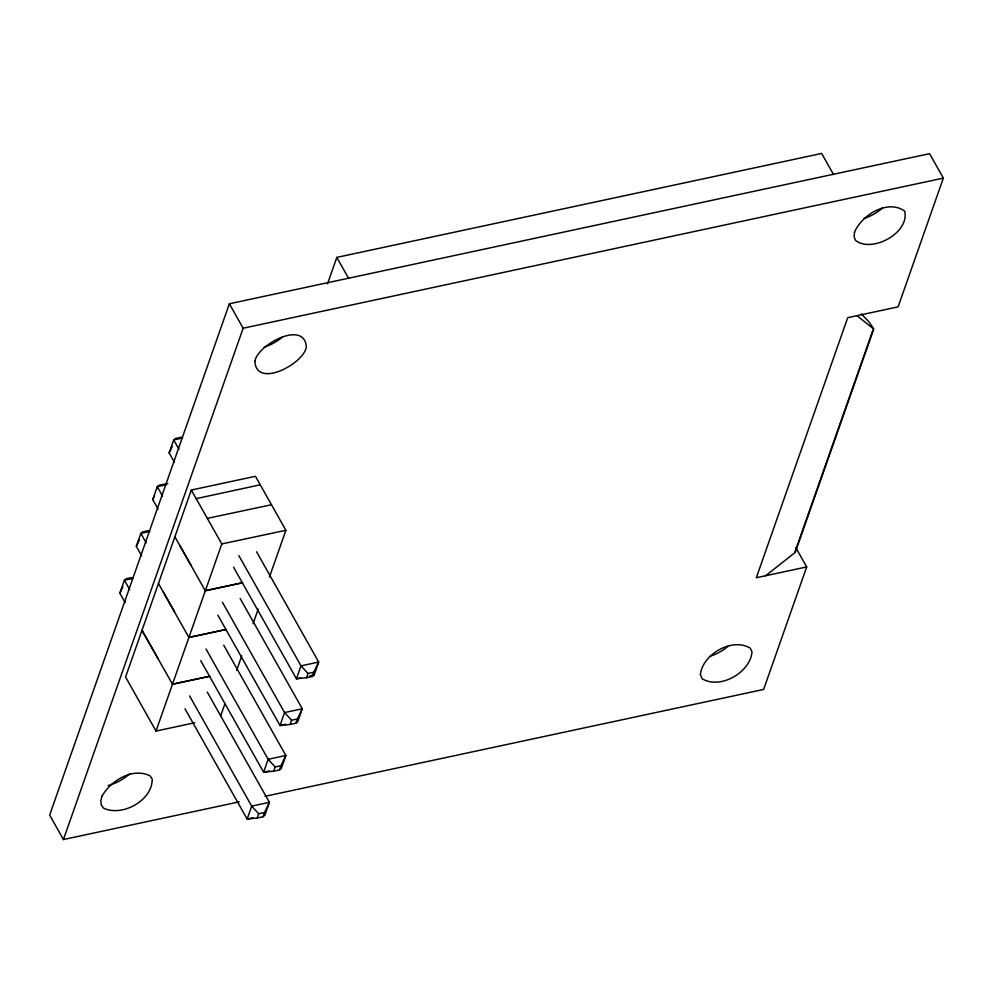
<?xml version="1.0" encoding="UTF-8"?>
<svg xmlns="http://www.w3.org/2000/svg" width="993" height="993" viewBox="0 0 993 993"><rect width="100%" height="100%" fill="white"/><g stroke="black" fill="none" stroke-linecap="round" stroke-linejoin="round"><path stroke-width="1.49" d="M125.155 602.577L119.843 593.156L124.398 580.222L126.248 578.72L132.044 577.479M141.614 555.732L136.314 546.311L140.857 533.378L142.707 531.876L148.503 530.634M158.036 509.012L152.736 499.603L157.279 486.669L159.128 485.167L167.805 483.628M174.458 462.304L169.145 452.882L173.701 439.949L175.55 438.447L181.347 437.205M795.803 547.627L806.688 566.941L756.318 577.74L847.724 317.673L898.094 306.874L943.35 178.119L929.572 153.667L229.371 303.771L49.65 815.079L63.428 839.544L239.239 801.847M63.428 839.544L243.148 328.224L229.371 303.771M269.463 577.032L285.885 530.312L255.449 476.292L191.301 490.046L125.577 677.04L156.013 731.059L194.802 722.743M156.013 731.059L221.787 543.941L191.301 490.046M327.553 283.75L336.813 257.398L821.67 153.456L833.537 174.52M220.682 715.841L224.778 704.161M236.632 670.461L241.758 655.864M253.054 623.753L258.18 609.143M185.008 708.803L247.145 819.064L257.212 818.009L258.689 813.776L264.486 812.535L269.401 802.332L207.276 692.071M200.71 660.618L263.604 772.219L273.671 771.164L275.16 766.931L280.957 765.69L285.86 755.487L223.735 645.227M217.889 615.238L280.026 725.511L290.093 724.456L291.582 720.223L297.366 718.982L302.282 708.779L240.157 598.506M233.554 567.189L296.448 678.79L306.514 677.735L307.991 673.502L313.788 672.261L318.703 662.058L256.579 551.798M257.212 818.009L262.996 816.767L264.486 812.535M273.671 771.164L279.467 769.923L280.957 765.69M290.093 724.456L295.889 723.214L297.366 718.982M306.514 677.735L312.298 676.494L313.788 672.261M312.298 676.494L314.16 674.992L318.703 662.058L300.991 665.856L296.448 678.79L300.867 677.847M794.971 551.86L872.946 330.036M806.688 566.941L763.629 689.44L265.007 796.324M169.145 452.882L172.223 446.515M152.736 499.603L154.573 495.78M136.314 546.311L139.38 539.944M119.843 593.156L122.921 586.789M295.889 723.214L297.739 721.712L302.282 708.779L284.569 712.577L280.026 725.511L285.922 724.245M279.467 769.923L281.317 768.421L285.86 755.487L268.147 759.285L263.604 772.219L269.513 770.953M262.996 816.767L264.858 815.265L269.401 802.332L251.688 806.13L247.145 819.064L253.041 817.798M765.603 575.754L795.269 552.381L873.753 329.093L857.009 315.675M196.155 498.66L260.352 484.783M243.148 328.224L943.35 178.119M182.551 438.05L173.701 439.949L179.001 449.37M166.141 484.77L157.279 486.669L162.579 496.078M149.72 531.478L140.857 533.378L146.157 542.799M133.248 578.323L124.398 580.222L129.698 589.643M158.073 658.644L141.999 630.319L172.484 684.214L209.771 676.221M309.729 675.948L314.16 674.992M207.376 518.371L271.486 504.754M221.787 543.941L285.885 530.312M205.365 590.661L242.64 582.73L205.315 590.785L174.88 536.766M188.943 637.369L226.218 629.45L188.906 637.494L158.458 583.474M172.484 684.214L209.746 676.295M861.291 313.825L869.049 321.968L873.455 328.571M307.991 673.502L300.991 665.856L238.854 555.596M291.582 720.223L284.569 712.577L222.444 602.304M275.16 766.931L268.147 759.285L206.023 649.025M258.689 813.776L251.688 806.13L189.551 695.87M179.733 545.38L190.954 565.091M163.311 592.089L174.545 611.8M336.813 257.398L348.68 278.462M129.698 773.783A28.636 14.957 -29.4 0 1 108.026 785.525M727.956 646.331A28.636 14.957 -29.4 0 1 710.007 656.299M882.703 207.81A28.636 14.957 -29.4 0 1 863.649 218.621M282.186 337.248A28.636 14.957 -29.4 0 1 264.188 347.128M700.375 674.446L702.026 678.653C720.074 689.887 750.41 672.484 752.011 651.793L750.348 648.243C732.424 637.059 702.672 654.176 700.375 674.446M254.891 361.39C256.331 389.008 303.97 363.736 306.291 347.041C304.851 319.423 257.212 344.695 254.891 361.39M854.514 232.213L854.104 236.669L855.47 240.356C872.053 253.575 910.159 232.499 904.623 211.05C887.593 198.985 861.763 214.997 854.514 232.213M102.056 796.076L100.777 800.78L101.261 804.876L103.495 808.103C122.189 817.152 152.599 800.408 152.202 779.033L149.98 775.806C132.652 767.217 110.819 780.635 102.056 796.076"/></g></svg>
